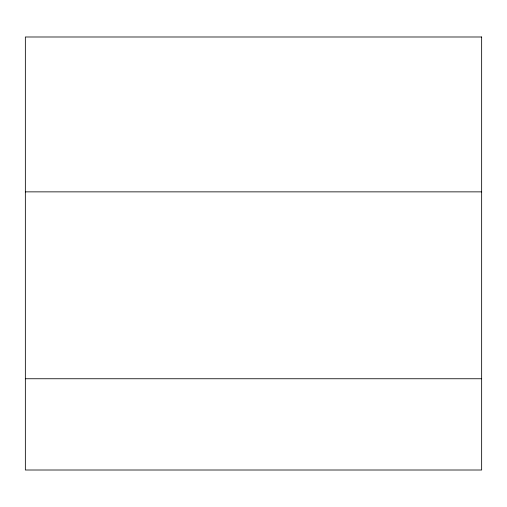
<?xml version="1.0" encoding="UTF-8"?>
<svg xmlns="http://www.w3.org/2000/svg" width="507" height="507" viewBox="0 0 507 507"><rect width="100%" height="100%" fill="white"/><g stroke="black" fill="none" stroke-linecap="round" stroke-linejoin="round"><path stroke-width="0.76" d="M25.35 191.861L481.65 191.861M25.35 378.748L481.65 378.748M481.65 36.992L25.35 36.992L25.35 470.008L481.65 470.008L481.65 36.992"/></g></svg>
